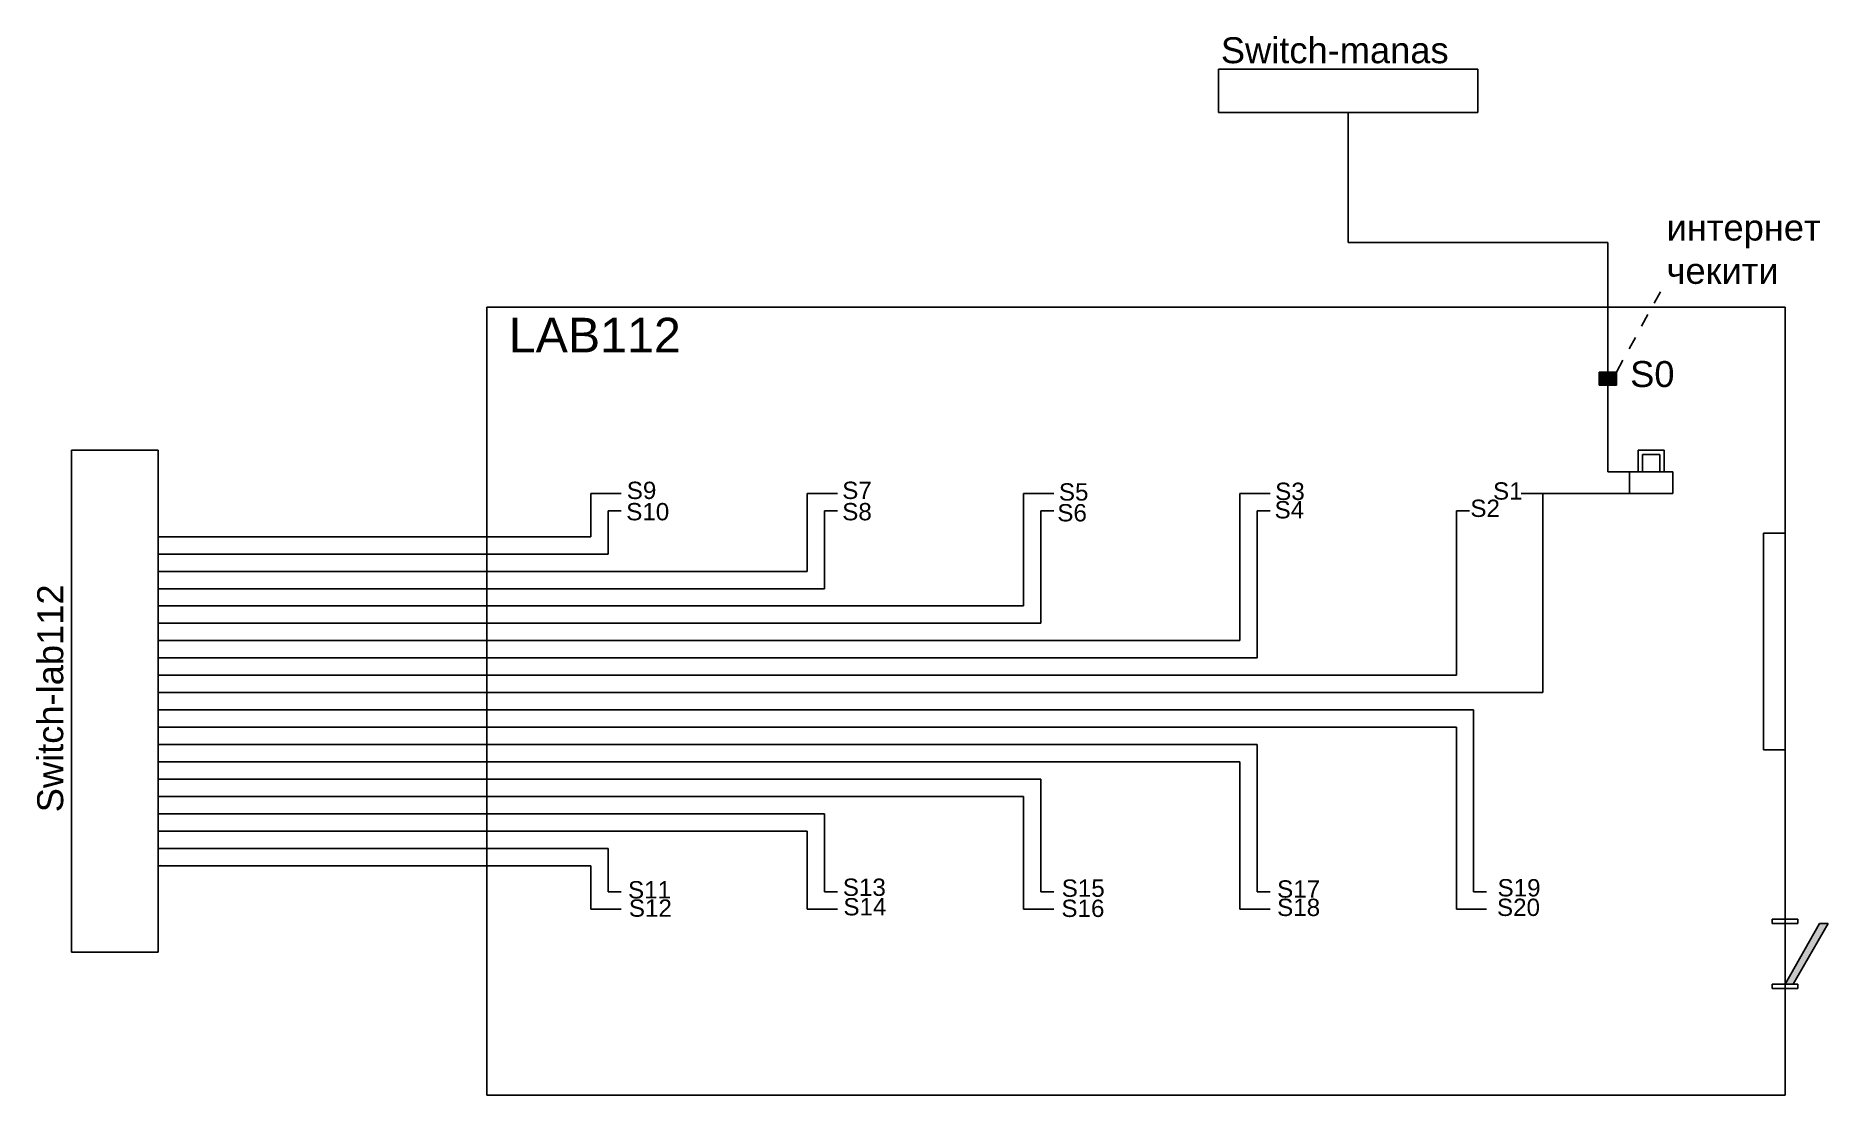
# Model space of a CAD drawing. Header units: millimetres. Extents: x 2494 to 2908, y 3340 to 3585.
import ezdxf

# ---------------------------------------------------------------- set-up
doc = ezdxf.new("R2010")
doc.units = ezdxf.units.MM
doc.styles.get("Standard").update_dxf_attribs({"font": 'arial.ttf', "height": 6})

msp = doc.modelspace()

# ---------------------------------------------------------------- hatches: boundary and pattern name
at = {"true_color": 0x000000}
h = msp.add_hatch(color=18, dxfattribs=at)
h.dxf.hatch_style = 1
h.paths.add_polyline_path([(2859.35, 3507.17), (2855.35, 3507.17), (2855.35, 3504.17), (2857.35, 3504.17), (2859.35, 3504.17)])
h = msp.add_hatch(color=256)
h.set_gradient(color1=(0, 0, 255), color2=(34, 52, 110))
h.paths.add_polyline_path([(2908.27, 3379.81), (2907.27, 3379.81), (2906.27, 3379.81), (2898.3, 3365.81), (2900.15, 3365.81)])

# ---------------------------------------------------------------- linework, layer by layer
for p, q in [((2827.35, 3577.17), (2767.35, 3577.17)), ((2767.35, 3577.17), (2767.35, 3567.17)), ((2827.35, 3567.17), (2827.35, 3577.17)), ((2767.35, 3567.17), (2797.35, 3567.17)), ((2797.35, 3537.17), (2797.35, 3567.17)), ((2797.35, 3567.17), (2827.35, 3567.17)), ((2857.35, 3537.17), (2797.35, 3537.17)), ((2857.35, 3522.17), (2857.35, 3537.17)), ((2869.52, 3525.71), (2868.05, 3523.1)), ((2857.35, 3522.17), (2598.3, 3522.17)), ((2598.3, 3522.17), (2598.3, 3373.17)), ((2857.35, 3507.17), (2857.35, 3522.17)), ((2898.3, 3522.17), (2857.35, 3522.17)), ((2898.3, 3340.17), (2898.3, 3522.17)), ((2898.3, 3522.17), (2898.3, 3469.96)), ((2866.6, 3520.47), (2865.16, 3517.84)), ((2863.72, 3515.21), (2862.29, 3512.57)), ((2860.85, 3509.94), (2859.35, 3507.17)), ((2859.35, 3507.17), (2855.35, 3507.17)), ((2855.35, 3507.17), (2855.35, 3504.17)), ((2857.35, 3504.17), (2855.35, 3504.17)), ((2857.35, 3484.17), (2857.35, 3504.17)), ((2857.35, 3504.17), (2859.35, 3504.17)), ((2859.35, 3504.17), (2859.35, 3507.17)), ((2502.35, 3489.17), (2522.35, 3489.17)), ((2502.35, 3389.17), (2502.35, 3489.17)), ((2522.35, 3489.17), (2522.35, 3479.17)), ((2864.35, 3484.17), (2864.35, 3489.17)), ((2864.35, 3489.17), (2870.35, 3489.17)), ((2865.35, 3484.17), (2865.35, 3488.17)), ((2865.35, 3488.17), (2869.35, 3488.17)), ((2869.35, 3488.17), (2869.35, 3484.17)), ((2870.35, 3489.17), (2870.35, 3484.17)), ((2862.35, 3484.17), (2857.35, 3484.17)), ((2862.35, 3479.17), (2862.35, 3484.17)), ((2862.35, 3484.17), (2872.35, 3484.17)), ((2862.35, 3484.17), (2864.35, 3484.17)), ((2872.35, 3484.17), (2872.35, 3479.17)), ((2522.35, 3479.17), (2522.35, 3469.17)), ((2622.35, 3469.17), (2622.35, 3479.17)), ((2622.35, 3479.17), (2629.35, 3479.17)), ((2626.35, 3465.17), (2626.35, 3475.17)), ((2626.35, 3475.17), (2629.35, 3475.17)), ((2672.35, 3461.17), (2672.35, 3479.17)), ((2672.35, 3479.17), (2676.35, 3479.17)), ((2676.35, 3479.17), (2679.35, 3479.17)), ((2676.35, 3457.17), (2676.35, 3475.17)), ((2676.35, 3475.17), (2679.35, 3475.17)), ((2722.35, 3453.17), (2722.35, 3479.17)), ((2722.35, 3479.17), (2729.35, 3479.17)), ((2726.35, 3449.17), (2726.35, 3475.17)), ((2726.35, 3475.17), (2729.35, 3475.17)), ((2772.35, 3445.17), (2772.35, 3479.17)), ((2772.35, 3479.17), (2779.35, 3479.17)), ((2776.35, 3441.17), (2776.35, 3475.17)), ((2776.35, 3475.17), (2779.35, 3475.17)), ((2822.35, 3437.17), (2822.35, 3475.17)), ((2822.35, 3475.17), (2825.35, 3475.17)), ((2842.35, 3479.17), (2837.35, 3479.17)), ((2842.35, 3433.17), (2842.35, 3479.17)), ((2842.35, 3479.17), (2862.35, 3479.17)), ((2872.35, 3479.17), (2862.35, 3479.17)), ((2522.35, 3469.17), (2622.35, 3469.17)), ((2522.35, 3469.17), (2522.35, 3465.17)), ((2898.3, 3469.96), (2893.3, 3469.96)), ((2893.3, 3469.96), (2893.3, 3419.96)), ((2522.35, 3465.17), (2626.35, 3465.17)), ((2522.35, 3465.17), (2522.35, 3461.17)), ((2522.35, 3461.17), (2672.35, 3461.17)), ((2522.35, 3461.17), (2522.35, 3457.17)), ((2522.35, 3457.17), (2676.35, 3457.17)), ((2522.35, 3457.17), (2522.35, 3453.17)), ((2522.35, 3453.17), (2722.35, 3453.17)), ((2522.35, 3453.17), (2522.35, 3449.17)), ((2522.35, 3449.17), (2726.35, 3449.17)), ((2522.35, 3449.17), (2522.35, 3445.17)), ((2522.35, 3445.17), (2772.35, 3445.17)), ((2522.35, 3445.17), (2522.35, 3441.17)), ((2522.35, 3441.17), (2776.35, 3441.17)), ((2522.35, 3441.17), (2522.35, 3437.17)), ((2522.35, 3437.17), (2822.35, 3437.17)), ((2522.35, 3437.17), (2522.35, 3433.17)), ((2522.35, 3433.17), (2826.35, 3433.17)), ((2522.35, 3433.17), (2522.35, 3429.17)), ((2826.35, 3433.17), (2842.35, 3433.17)), ((2522.35, 3429.17), (2826.35, 3429.17)), ((2522.35, 3429.17), (2522.35, 3425.17)), ((2826.35, 3429.17), (2826.35, 3391.17)), ((2522.35, 3425.17), (2822.35, 3425.17)), ((2522.35, 3425.17), (2522.35, 3421.17)), ((2822.35, 3425.17), (2822.35, 3383.17)), ((2522.35, 3421.17), (2776.35, 3421.17)), ((2522.35, 3421.17), (2522.35, 3417.17)), ((2522.35, 3417.17), (2772.35, 3417.17)), ((2522.35, 3417.17), (2522.35, 3413.17)), ((2772.35, 3417.17), (2772.35, 3383.17)), ((2776.35, 3421.17), (2776.35, 3387.17)), ((2893.3, 3419.96), (2898.3, 3419.96)), ((2522.35, 3413.17), (2726.35, 3413.17)), ((2522.35, 3413.17), (2522.35, 3409.17)), ((2726.35, 3413.17), (2726.35, 3391.17)), ((2522.35, 3409.17), (2722.35, 3409.17)), ((2522.35, 3409.17), (2522.35, 3405.17)), ((2722.35, 3409.17), (2722.35, 3383.17)), ((2522.35, 3405.17), (2676.35, 3405.17)), ((2522.35, 3405.17), (2522.35, 3401.17)), ((2676.35, 3405.17), (2676.35, 3387.17)), ((2522.35, 3401.17), (2672.35, 3401.17)), ((2522.35, 3401.17), (2522.35, 3397.17)), ((2672.35, 3401.17), (2672.35, 3383.17)), ((2522.35, 3397.17), (2626.35, 3397.17)), ((2522.35, 3397.17), (2522.35, 3393.17)), ((2626.35, 3397.17), (2626.35, 3387.17)), ((2522.96, 3393.22), (2522.35, 3393.17)), ((2522.35, 3393.17), (2522.35, 3373.17)), ((2522.35, 3393.17), (2622.35, 3393.17)), ((2622.35, 3393.17), (2622.35, 3386.17)), ((2502.35, 3373.17), (2502.35, 3389.17)), ((2726.35, 3391.17), (2726.35, 3387.17)), ((2826.35, 3391.17), (2826.35, 3387.17)), ((2622.35, 3386.17), (2622.35, 3383.17)), ((2626.35, 3387.17), (2629.35, 3387.17)), ((2676.35, 3387.17), (2679.35, 3387.17)), ((2726.35, 3387.17), (2729.35, 3387.17)), ((2776.35, 3387.17), (2779.35, 3387.17)), ((2826.35, 3387.17), (2829.35, 3387.17)), ((2622.35, 3383.17), (2629.35, 3383.17)), ((2672.35, 3383.17), (2679.35, 3383.17)), ((2722.35, 3383.17), (2729.35, 3383.17)), ((2772.35, 3383.17), (2779.35, 3383.17)), ((2822.35, 3383.17), (2829.35, 3383.17)), ((2901.3, 3380.81), (2895.3, 3380.81)), ((2895.3, 3380.81), (2895.3, 3379.81)), ((2901.3, 3379.81), (2901.3, 3380.81)), ((2895.3, 3379.81), (2898.3, 3379.81)), ((2898.3, 3340.17), (2898.3, 3379.81)), ((2898.3, 3379.81), (2900.3, 3379.81)), ((2898.3, 3379.81), (2898.3, 3364.81)), ((2898.3, 3365.81), (2906.27, 3379.81)), ((2900.15, 3365.81), (2908.27, 3379.81)), ((2900.3, 3379.81), (2901.3, 3379.81)), ((2906.27, 3379.81), (2907.27, 3379.81)), ((2907.27, 3379.81), (2908.27, 3379.81)), ((2522.35, 3373.17), (2502.35, 3373.17)), ((2598.3, 3373.17), (2598.3, 3340.17)), ((2901.3, 3365.81), (2895.3, 3365.81)), ((2895.3, 3365.81), (2895.3, 3364.81)), ((2895.3, 3364.81), (2898.3, 3364.81)), ((2898.3, 3364.81), (2901.3, 3364.81)), ((2901.3, 3364.81), (2901.3, 3365.81)), ((2598.3, 3340.17), (2898.3, 3340.17))]:
    msp.add_line(p, q)

# ---------------------------------------------------------------- texts
msp.add_text('Switch-lab112', height=6, rotation=90).set_placement((2500.4, 3405.51))
at = {"attachment_point": 1}
for s, width, gutter_width, insert, char_height in [('Switch-manas', 49.8149, 30, (2767.93, 3584.56), 6), ('интернет\\Pчекити', 28.786, 30, (2870.93, 3543.59), 6), ('LAB112', 33.8625, 40, (2603.36, 3519.75), 8), ('S0', 8.8079, 30, (2862.51, 3509.75), 6), ('S9', 6.9352, 20, (2630.64, 3481.88), 4), ('S7', 6.5349, 20, (2680.43, 3481.89), 4), ('S5', 6.3968, 20, (2730.5, 3481.52), 4), ('S3', 8.5287, 20, (2780.48, 3481.66), 4), ('S1', 5.8307, 20, (2830.83, 3481.74), 4), ('S10', 6.5349, 20, (2630.51, 3476.96), 4), ('S8', 8.1352, 20, (2680.43, 3476.96), 4), ('S6', 9.7551, 20, (2730.13, 3476.71), 4), ('S4', 7.3291, 20, (2780.34, 3477.4), 4), ('S2', 5.747, 20, (2825.58, 3477.74), 4), ('S11', 9.5834, 20, (2630.93, 3389.61), 4), ('S13', 9.9769, 20, (2680.57, 3390.2), 4), ('S15', 8.7085, 20, (2731.15, 3389.99), 4), ('S17', 7.4481, 20, (2780.93, 3389.8), 4), ('S19', 8.3804, 20, (2831.87, 3390.08), 4), ('S12', 7.9899, 20, (2631.12, 3385.38), 4), ('S14', 8.7799, 20, (2680.7, 3385.69), 4), ('S16', 9.6332, 20, (2731.08, 3385.33), 4), ('S18', 10.5069, 20, (2780.93, 3385.55), 4), ('S20', 8.9124, 20, (2831.74, 3385.56), 4)]:
    msp.add_mtext_dynamic_manual_height_columns(s, width=width, gutter_width=gutter_width, heights=[0], dxfattribs=dict(at, insert=insert, char_height=char_height))

doc.saveas('drawing.dxf')
